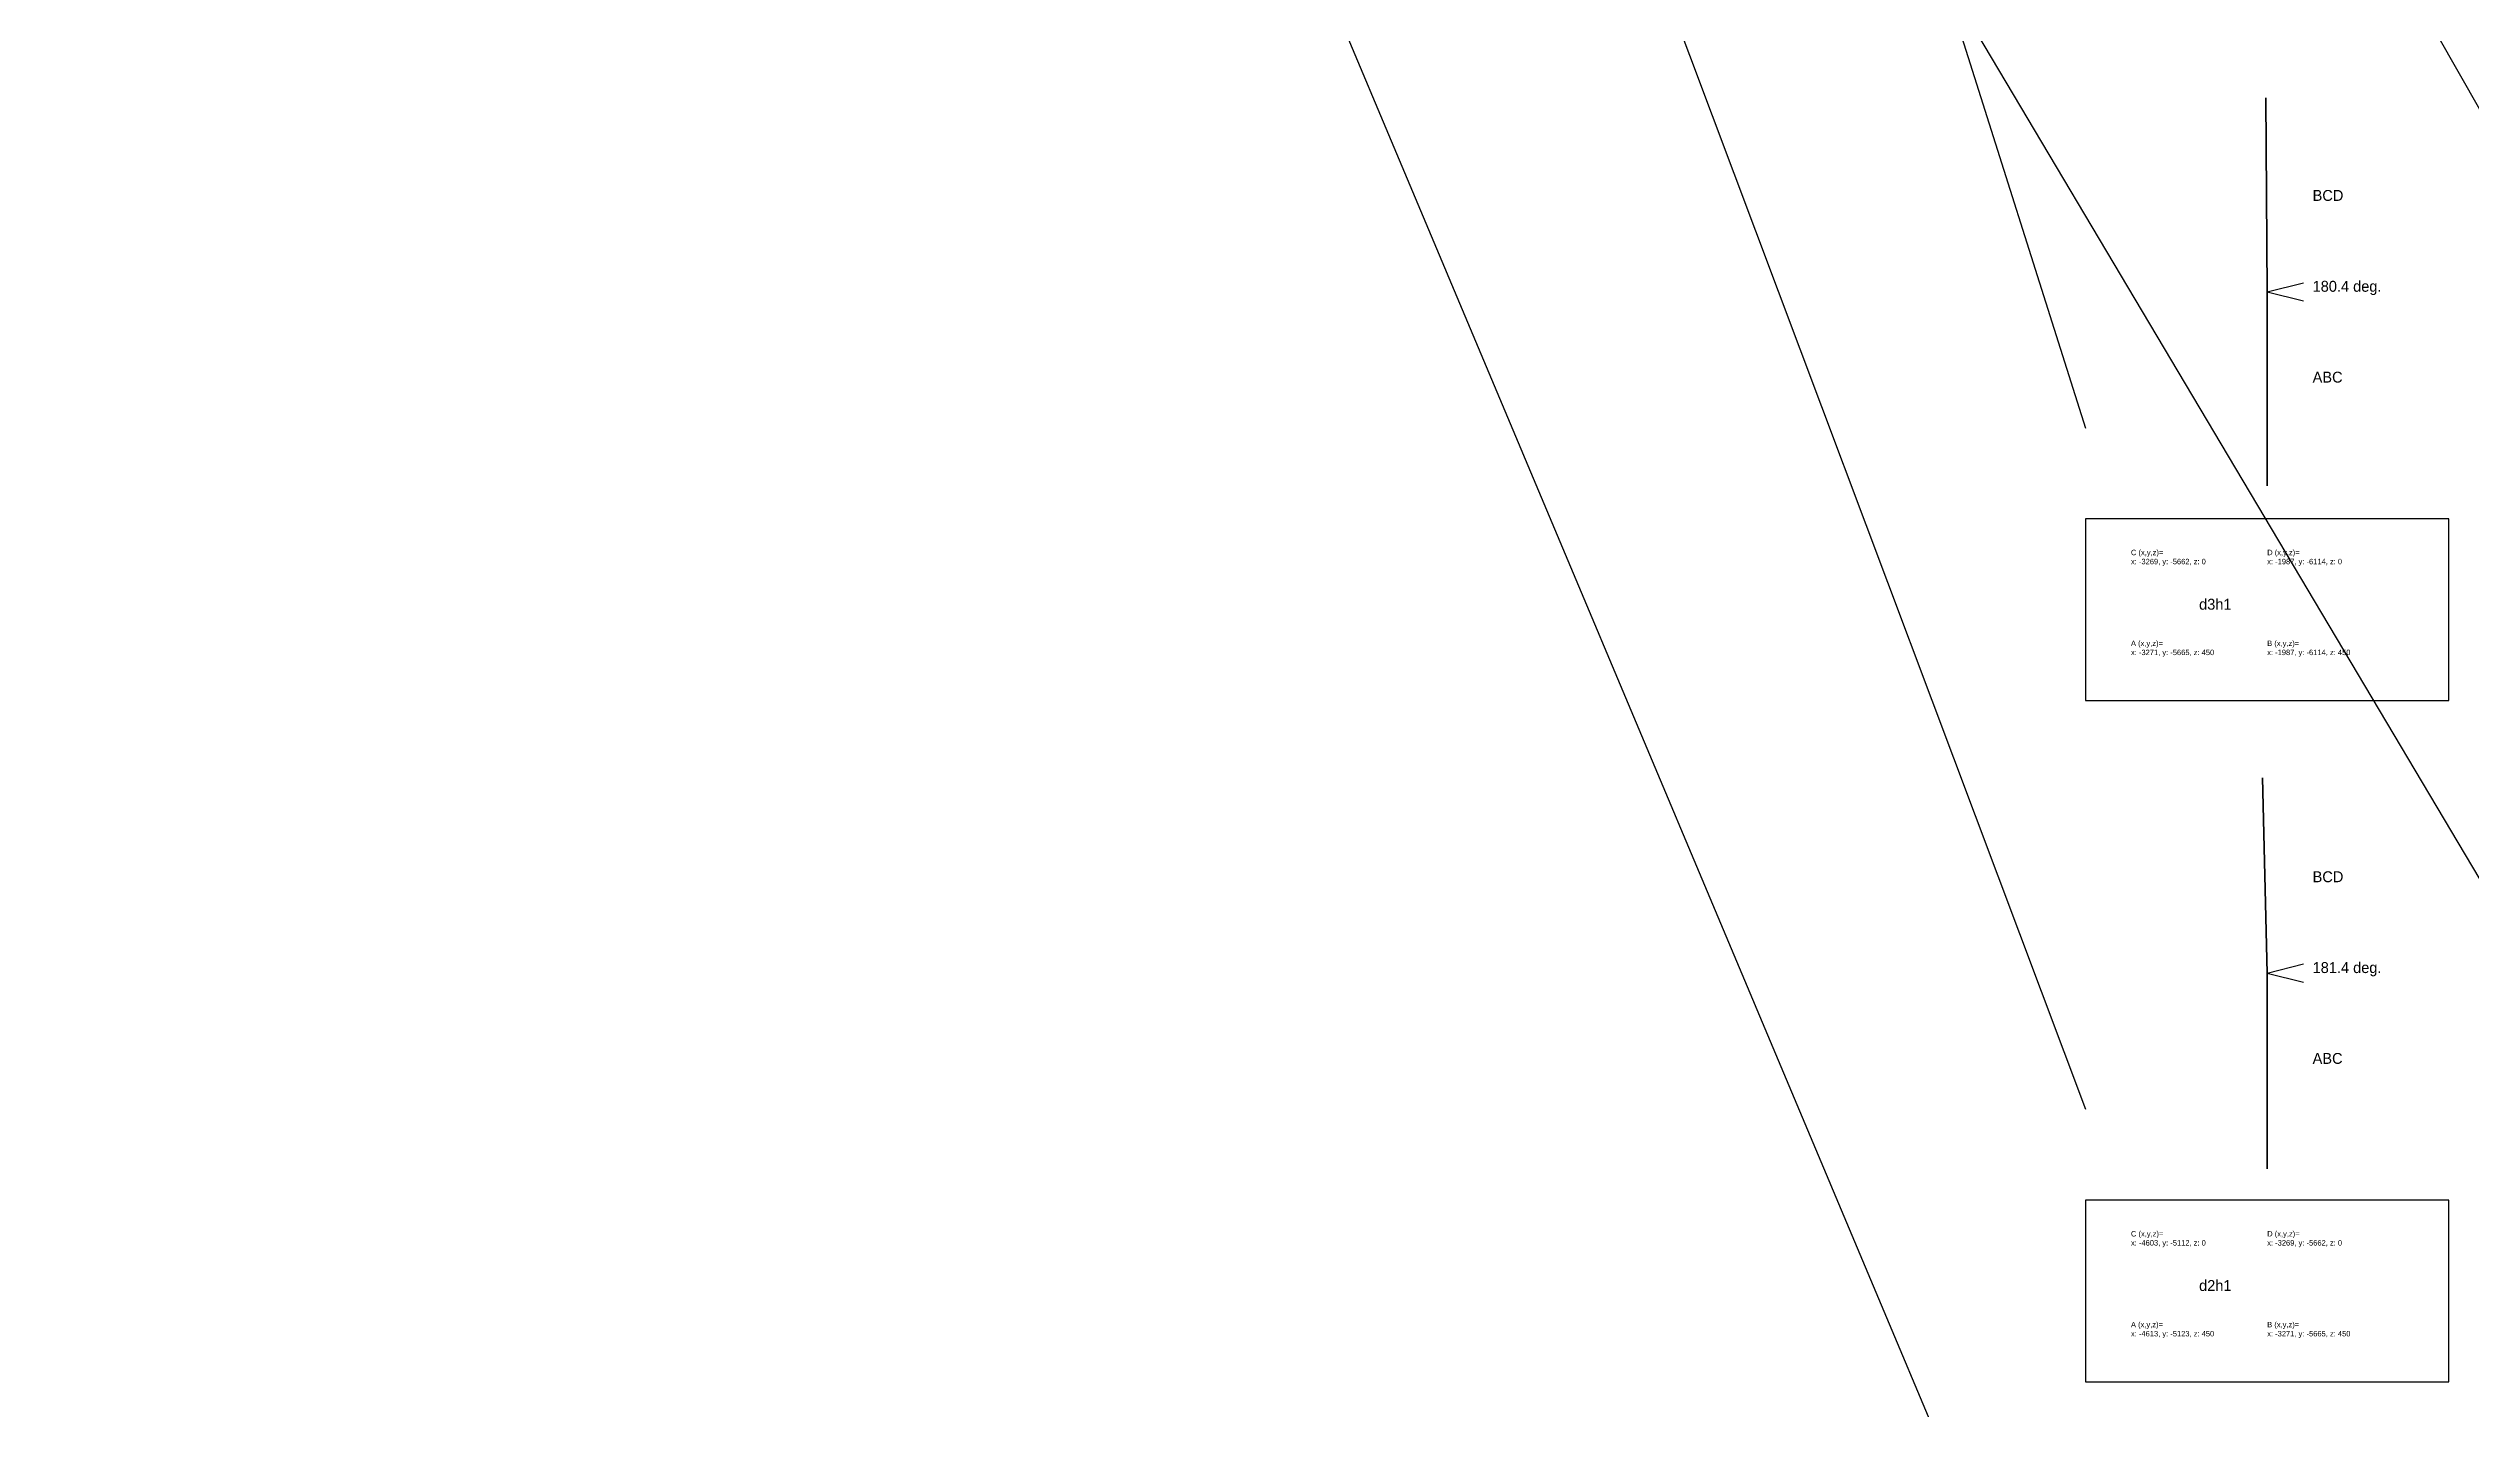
# Model space of a CAD drawing. Extents: x -14946 to 15402, y -21157 to 21439.
# Drawn here: x -4103 to 1233, y -17560 to -14563 of the extents above; entities that cross this region are included whole.
import ezdxf

# ---------------------------------------------------------------- set-up
doc = ezdxf.new("R2010")
doc.units = 0
doc.header["$MEASUREMENT"] = 0
for name, color, linetype in [('08-connection.bottomRing', 7, 'CONTINUOUS'), ('08-connection.topRing', 7, 'CONTINUOUS'), ('08-text.bottomRing', 7, 'CONTINUOUS'), ('41_RING_BOTTOM_PLINE', 1, 'CONTINUOUS')]:
    doc.layers.add(name, color=color, linetype=linetype)

msp = doc.modelspace()

# ---------------------------------------------------------------- linework, layer by layer
at = {"layer": '08-connection.bottomRing', "linetype": 'Continuous'}
for p, q in [((-5352.2, -4772.5, 239.1), (382.7, -18399)), ((-3940.8, -5392.5, 225.1), (382.7, -16899)), ((-2628.7, -5889.7, 225), (382.7, -15399))]:
    msp.add_line(p, q, dxfattribs=at)
at = {"layer": '08-connection.topRing', "linetype": 'Continuous'}
for p, q in [((-5555.6, -4941.1, 4944.6), (3725.2, -20556.6)), ((-3995, -5458.2, 5029), (3725.2, -19056.6))]:
    msp.add_line(p, q, dxfattribs=at)
at = {"layer": '08-text.bottomRing', "linetype": 'Continuous'}
for p, q in [((782.7, -15099), (862.7, -15079)), ((782.7, -15099), (862.7, -15119)), ((782.7, -16599), (862.7, -16579)), ((782.7, -16599), (862.7, -16619))]:
    msp.add_line(p, q, dxfattribs=at)
for points in [[(382.7, -15999), (1182.7, -15999), (1182.7, -15599), (382.7, -15599)], [(382.7, -17499), (1182.7, -17499), (1182.7, -17099), (382.7, -17099)]]:
    msp.add_lwpolyline(points, close=True, dxfattribs=at)
at = {"layer": '41_RING_BOTTOM_PLINE', "color": 5, "extrusion": (-0.99997, -0.007683, 4.68958e-13), "elevation": -666.6}
msp.add_lwpolyline([(15104.5, 0), (14677.3, -1290.9), (15104.5, -1432.3), (15104.5, 0)], dxfattribs=at)
at = {"layer": '41_RING_BOTTOM_PLINE', "extrusion": (-1, 1.2064e-10, -3.66203e-10), "elevation": -782.7}
msp.add_lwpolyline([(15099, 0), (15099, -1432.3), (15526.4, -140.8), (15099, 0)], dxfattribs=at)
at = {"layer": '41_RING_BOTTOM_PLINE', "color": 5, "extrusion": (-0.999696, -0.024668, -7.77156e-16), "elevation": -373}
msp.add_lwpolyline([(16613.2, 0), (16183.5, -1377.4), (16613.2, -1511), (16613.2, 0)], dxfattribs=at)
at = {"layer": '41_RING_BOTTOM_PLINE', "extrusion": (-1, -3.71421e-16, -8.88178e-16), "elevation": -782.7}
msp.add_lwpolyline([(16599, 0), (16599, -1511), (17030.4, -129.3), (16599, 0)], dxfattribs=at)

# ---------------------------------------------------------------- texts
at = {"layer": '08-text.bottomRing', "linetype": 'Continuous'}
for s, height, p in [('BCD', 24, (882.7, -14899)), ('180.4 deg.', 24, (882.7, -15099)), ('ABC', 24, (882.7, -15299)), ('x: -3269, y: -5662, z: 0', 12, (482.7, -15699)), ('C (x,y,z)=', 12, (482.7, -15679)), ('x: -1987, y: -6114, z: 0', 12, (782.7, -15699)), ('D (x,y,z)=', 12, (782.7, -15679)), ('d3h1', 24, (632.7, -15799)), ('A (x,y,z)=', 12, (482.7, -15879)), ('x: -3271, y: -5665, z: 450', 12, (482.7, -15899)), ('x: -1987, y: -6114, z: 450', 12, (782.7, -15899)), ('B (x,y,z)=', 12, (782.7, -15879)), ('BCD', 24, (882.7, -16399)), ('181.4 deg.', 24, (882.7, -16599)), ('ABC', 24, (882.7, -16799)), ('C (x,y,z)=', 12, (482.7, -17179)), ('D (x,y,z)=', 12, (782.7, -17179)), ('x: -4603, y: -5112, z: 0', 12, (482.7, -17199)), ('x: -3269, y: -5662, z: 0', 12, (782.7, -17199)), ('d2h1', 24, (632.7, -17299)), ('A (x,y,z)=', 12, (482.7, -17379)), ('x: -4613, y: -5123, z: 450', 12, (482.7, -17399)), ('x: -3271, y: -5665, z: 450', 12, (782.7, -17399)), ('B (x,y,z)=', 12, (782.7, -17379))]:
    msp.add_text(s, height=height, dxfattribs=at).set_placement(p)

doc.saveas('drawing.dxf')
